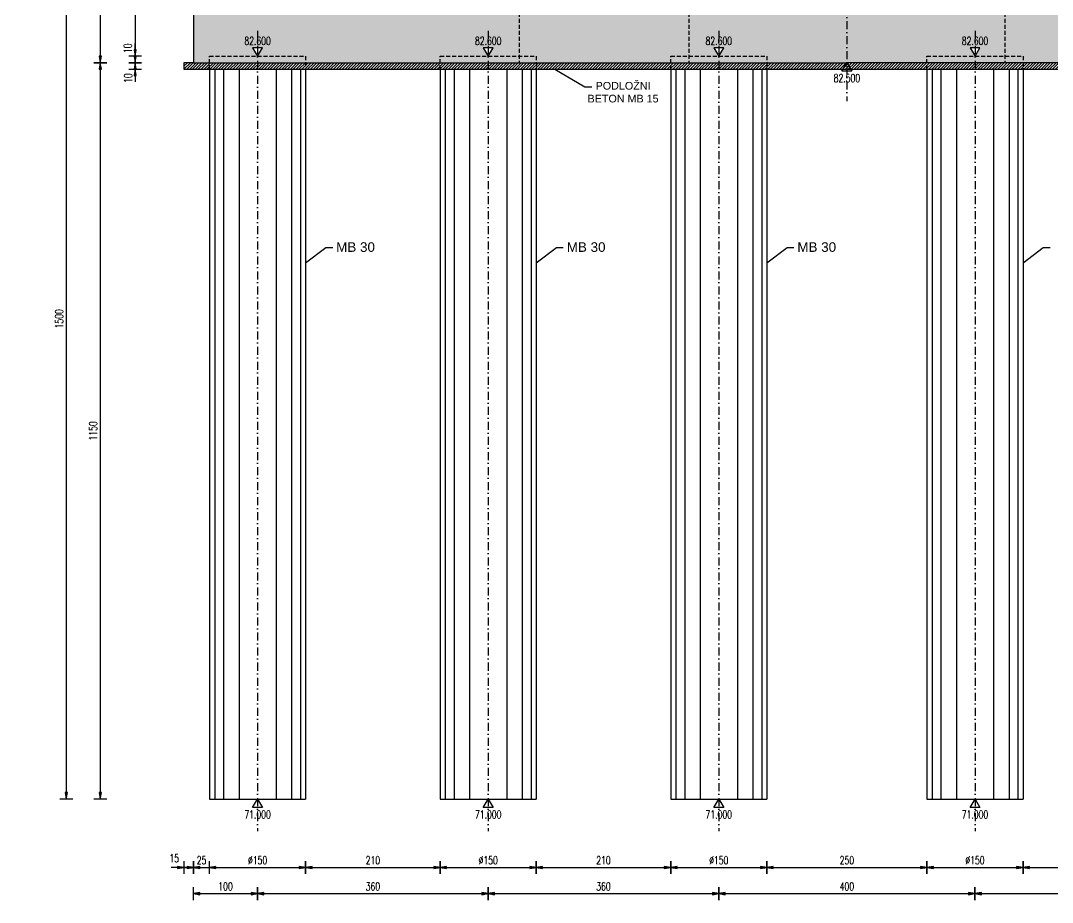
# Model space of a CAD drawing. Extents: x 729 to 13755, y 65128 to 68267.
# Drawn here: x 6134 to 7744, y 66178 to 67555 of the extents above; entities that cross this region are included whole.
import ezdxf
from ezdxf.enums import TextEntityAlignment as Align

# ---------------------------------------------------------------- set-up
doc = ezdxf.new("R2010")
doc.units = 0
doc.header["$LTSCALE"] = 50
doc.header["$PDMODE"] = 34
doc.header["$PDSIZE"] = 5
doc.linetypes.add('CENTER', pattern=[0.47, 0.25, -0.1, 0.02, -0.1])
doc.linetypes.add('HIDDEN2', pattern=[0.1875, 0.125, -0.0625])
doc.layers.get('DEFPOINTS').update_dxf_attribs({"linetype": 'CONTINUOUS'})
for name, color, linetype in [('BETON', 7, 'CONTINUOUS'), ('BETON tan', 40, 'CONTINUOUS'), ('KOTE', 4, 'CONTINUOUS'), ('NEVIDLJIVO', 9, 'HIDDEN2'), ('OSI', 2, 'CENTER'), ('POM', 9, 'CONTINUOUS'), ('TANKO', 8, 'CONTINUOUS'), ('TEKST', 7, 'CONTINUOUS')]:
    doc.layers.add(name, color=color, linetype=linetype)
doc.styles.add('KOTE', font='romans.shx', dxfattribs={"width": 0.7})
doc.styles.add('NASLOV', font='ARIAL.TTF')
doc.dimstyles.new('M50', dxfattribs={"dimscale": 100, "dimtxt": 0.125, "dimasz": 0.1, "dimexe": 0.4, "dimexo": 2, "dimgap": 0.05, "dimtad": 1, "dimdec": 1, "dimrnd": 0.01, "dimdsep": 46, "dimtxsty": 'KOTE', "dimblk1": 'S', "dimblk2": 'S', "dimsah": 1, "dimcen": 0.4, "dimdle": 0.4, "dimse1": 1, "dimse2": 1, "dimclrd": 8, "dimclre": 251, "dimclrt": 4, "dimadec": 0, "dimazin": 0, "dimtfac": 1, "dimtdec": 1, "dimtmove": 2, "dimatfit": 3, "dimldrblk": 'S', "dimfxl": 0, "dimtvp": 1, "dimtolj": 1, "dimtzin": 4, "dimarcsym": 0})

# ---------------------------------------------------------------- blocks, each defined once
blk = doc.blocks.new('S')
at = {"layer": 'KOTE', "color": 9}
blk.add_line((0, 1), (0, -1), dxfattribs=at)
blk.add_lwpolyline([(-1, 0.17), (-1, -0.17), (0, 0)], close=True, dxfattribs=at)
at = {"layer": 'KOTE', "color": 9, "linetype": 'ByBlock'}
blk.add_solid([(-1, 0.17), (-1, -0.17), (0, 0)], dxfattribs=at)
blk = doc.blocks.new('*D1166')
at = {"layer": 'BETON tan', "color": 8, "lineweight": -2}
for p, q in [((9356.7, 67561.2), (9356.7, 67571.2)), ((9356.7, 67551.2), (9356.7, 67525.2)), ((9356.7, 67515.2), (9356.7, 67505.2))]:
    blk.add_line(p, q, dxfattribs=at)
at = {"layer": 'DEFPOINTS', "color": 0}
for p in [(9393.2, 67551.2), (9356.7, 67525.2), (9393.2, 67525.2), (3893.9, 67489.4), (5843.9, 67489.4), (5843.9, 66104.6)]:
    blk.add_point(p, dxfattribs=at)
at = {"layer": 'KOTE', "color": 8, "lineweight": -2}
blk.add_line((3903.9, 66104.6), (5833.9, 66104.6), dxfattribs=at)
at = {"layer": 'BETON tan', "color": 8, "lineweight": -2, "xscale": 10, "yscale": 10, "zscale": 10}
for p, rotation in [((9356.7, 67551.2), 270), ((9356.7, 67525.2), 90)]:
    blk.add_blockref('S', p, dxfattribs=dict(at, rotation=rotation))
at = {"layer": 'KOTE', "color": 8, "lineweight": -2, "xscale": 10, "yscale": 10, "zscale": 10, "rotation": 180}
blk.add_blockref('S', (3893.9, 66104.6), dxfattribs=at)
at = {"layer": 'KOTE', "color": 8, "lineweight": -2, "xscale": 10, "yscale": 10, "zscale": 10}
blk.add_blockref('S', (5843.9, 66104.6), dxfattribs=at)
at = {"layer": 'BETON tan', "color": 4, "insert": (9345.5, 67538.2), "char_height": 12.5, "attachment_point": 5, "rotation": 90, "style": 'KOTE'}
blk.add_mtext('\\A1;26', dxfattribs=at)
at = {"layer": 'KOTE', "color": 4, "insert": (4868.9, 66115.8), "char_height": 12.5, "attachment_point": 5, "style": 'KOTE'}
blk.add_mtext('\\A1;1950', dxfattribs=at)
blk = doc.blocks.new('*D1168')
at = {"layer": 'BETON tan', "color": 8, "lineweight": -2}
for p, q in [((9883.2, 67561.2), (9883.2, 67571.2)), ((9883.2, 67551.2), (9883.2, 67525.2)), ((9883.2, 67515.2), (9883.2, 67505.2))]:
    blk.add_line(p, q, dxfattribs=at)
at = {"layer": 'DEFPOINTS', "color": 0}
for p in [(9883.2, 67551.2), (9883.2, 67525.2), (9883.2, 67525.2), (2460.8, 67128.8, 0), (2460.8, 67096.7), (2465.8, 66986.8, 0)]:
    blk.add_point(p, dxfattribs=at)
at = {"layer": 'KOTE', "color": 8, "lineweight": -2}
for p, q in [((2450.8, 67096.7), (2440.8, 67096.7)), ((2465.8, 67096.7), (2460.8, 67096.7)), ((2475.8, 67096.7), (2485.8, 67096.7))]:
    blk.add_line(p, q, dxfattribs=at)
at = {"layer": 'BETON tan', "color": 8, "lineweight": -2, "xscale": 10, "yscale": 10, "zscale": 10}
for p, rotation in [((9883.2, 67551.2), 270), ((9883.2, 67525.2), 90)]:
    blk.add_blockref('S', p, dxfattribs=dict(at, rotation=rotation))
at = {"layer": 'KOTE', "color": 8, "lineweight": -2, "xscale": 10, "yscale": 10, "zscale": 10}
for p, rotation in [((2460.8, 67096.7), 359.999999999974), ((2465.8, 67096.7), 179.9999999999739)]:
    blk.add_blockref('S', p, dxfattribs=dict(at, rotation=rotation))
at = {"layer": 'BETON tan', "color": 4, "insert": (9872, 67538.2), "char_height": 12.5, "attachment_point": 5, "rotation": 90, "style": 'KOTE'}
blk.add_mtext('\\A1;26', dxfattribs=at)
at = {"layer": 'KOTE', "color": 4, "insert": (2453.3, 67112.9), "char_height": 12.5, "attachment_point": 5, "style": 'KOTE'}
blk.add_mtext('\\A1;5', dxfattribs=at)
blk = doc.blocks.new('*D1169')
at = {"layer": 'BETON tan', "color": 8, "lineweight": -2}
for p, q in [((9473.2, 67561.2), (9473.2, 67571.2)), ((9473.2, 67551.2), (9473.2, 67525.2)), ((9473.2, 67515.2), (9473.2, 67505.2))]:
    blk.add_line(p, q, dxfattribs=at)
at = {"layer": 'DEFPOINTS', "color": 0}
for p in [(9473.2, 67551.2), (9473.2, 67525.2), (9473.2, 67525.2), (2465.8, 66368.8, 0), (2460.8, 66258.9), (2460.8, 66226.8, 0)]:
    blk.add_point(p, dxfattribs=at)
at = {"layer": 'KOTE', "color": 8, "lineweight": -2}
for p, q in [((2450.8, 66258.9), (2440.8, 66258.9)), ((2465.8, 66258.9), (2460.8, 66258.9)), ((2475.8, 66258.9), (2485.8, 66258.9))]:
    blk.add_line(p, q, dxfattribs=at)
at = {"layer": 'BETON tan', "color": 8, "lineweight": -2, "xscale": 10, "yscale": 10, "zscale": 10}
for p, rotation in [((9473.2, 67551.2), 270), ((9473.2, 67525.2), 90)]:
    blk.add_blockref('S', p, dxfattribs=dict(at, rotation=rotation))
at = {"layer": 'KOTE', "color": 8, "lineweight": -2, "xscale": 10, "yscale": 10, "zscale": 10}
blk.add_blockref('S', (2460.8, 66258.9), dxfattribs=at)
at = {"layer": 'KOTE', "color": 8, "lineweight": -2, "xscale": 10, "yscale": 10, "zscale": 10, "rotation": 180}
blk.add_blockref('S', (2465.8, 66258.9), dxfattribs=at)
at = {"layer": 'BETON tan', "color": 4, "insert": (9462, 67538.2), "char_height": 12.5, "attachment_point": 5, "rotation": 90, "style": 'KOTE'}
blk.add_mtext('\\A1;26', dxfattribs=at)
at = {"layer": 'KOTE', "color": 4, "insert": (2453.3, 66270.5), "char_height": 12.5, "attachment_point": 5, "style": 'KOTE'}
blk.add_mtext('\\A1;5', dxfattribs=at)
blk = doc.blocks.new('*D1170')
at = {"layer": 'BETON tan', "color": 8, "lineweight": -2}
for p, q in [((11438.1, 67561.2), (11438.1, 67571.2)), ((11438.1, 67551.2), (11438.1, 67525.2)), ((11438.1, 67515.2), (11438.1, 67505.2))]:
    blk.add_line(p, q, dxfattribs=at)
at = {"layer": 'DEFPOINTS', "color": 0}
for p in [(11438.1, 67551.2), (11438.1, 67525.2), (11438.1, 67525.2), (4328.9, 66289.4, 0), (4343.9, 66289.4, 0), (4343.9, 66272.1)]:
    blk.add_point(p, dxfattribs=at)
at = {"layer": 'TANKO', "color": 8, "lineweight": -2}
for p, q in [((4318.9, 66272.1), (4308.9, 66272.1)), ((4328.9, 66272.1), (4343.9, 66272.1)), ((4353.9, 66272.1), (4363.9, 66272.1))]:
    blk.add_line(p, q, dxfattribs=at)
at = {"layer": 'BETON tan', "color": 8, "lineweight": -2, "xscale": 10, "yscale": 10, "zscale": 10}
for p, rotation in [((11438.1, 67551.2), 270), ((11438.1, 67525.2), 90)]:
    blk.add_blockref('S', p, dxfattribs=dict(at, rotation=rotation))
at = {"layer": 'TANKO', "color": 8, "lineweight": -2, "xscale": 10, "yscale": 10, "zscale": 10}
blk.add_blockref('S', (4328.9, 66272.1), dxfattribs=at)
at = {"layer": 'TANKO', "color": 8, "lineweight": -2, "xscale": 10, "yscale": 10, "zscale": 10, "rotation": 180}
blk.add_blockref('S', (4343.9, 66272.1), dxfattribs=at)
at = {"layer": 'BETON tan', "color": 4, "insert": (11426.8, 67538.2), "char_height": 12.5, "attachment_point": 5, "rotation": 90, "style": 'KOTE'}
blk.add_mtext('\\A1;26', dxfattribs=at)
at = {"layer": 'TANKO', "color": 4, "insert": (4308.7, 66287.2), "char_height": 12.5, "attachment_point": 5, "style": 'KOTE'}
blk.add_mtext('\\A1;15', dxfattribs=at)
blk = doc.blocks.new('*D1213')
at = {"layer": 'DEFPOINTS', "color": 0}
for p in [(6403.5, 67839.4), (6312.5, 67499.4), (6428.5, 67499.4, 0)]:
    blk.add_point(p, dxfattribs=at)
at = {"layer": 'POM', "color": 8, "lineweight": -2}
blk.add_line((6312.5, 67829.4), (6312.5, 67509.4), dxfattribs=at)
at = {"layer": 'POM', "color": 8, "lineweight": -2, "xscale": 10, "yscale": 10, "zscale": 10}
for p, rotation in [((6312.5, 67839.4), 90), ((6312.5, 67499.4), 270)]:
    blk.add_blockref('S', p, dxfattribs=dict(at, rotation=rotation))
at = {"layer": 'POM', "color": 4, "insert": (6301.2, 67669.4), "char_height": 12.5, "attachment_point": 5, "rotation": 90, "style": 'KOTE'}
blk.add_mtext('\\A1;340', dxfattribs=at)
blk = doc.blocks.new('*D1214')
at = {"layer": 'DEFPOINTS', "color": 0}
for p in [(6312.5, 67489.4), (6388.5, 67489.4), (6428.5, 67499.4, 0)]:
    blk.add_point(p, dxfattribs=at)
at = {"layer": 'TANKO', "color": 8, "lineweight": -2}
for p, q in [((6312.5, 67509.4), (6312.5, 67519.4)), ((6312.5, 67499.4), (6312.5, 67489.4)), ((6312.5, 67479.4), (6312.5, 67469.4))]:
    blk.add_line(p, q, dxfattribs=at)
at = {"layer": 'TANKO', "color": 8, "lineweight": -2, "xscale": 10, "yscale": 10, "zscale": 10}
for p, rotation in [((6312.5, 67499.4), 270), ((6312.5, 67489.4), 90)]:
    blk.add_blockref('S', p, dxfattribs=dict(at, rotation=rotation))
at = {"layer": 'TANKO', "color": 4, "insert": (6300.9, 67511.9), "char_height": 12.5, "attachment_point": 5, "rotation": 90, "style": 'KOTE'}
blk.add_mtext('\\A1;10', dxfattribs=at)
blk = doc.blocks.new('*D1215')
at = {"layer": 'DEFPOINTS', "color": 0}
for p in [(6403.5, 67839.4), (6257.9, 67489.4), (6388.5, 67489.4)]:
    blk.add_point(p, dxfattribs=at)
at = {"layer": 'TANKO', "color": 8, "lineweight": -2}
blk.add_line((6257.9, 67829.4), (6257.9, 67499.4), dxfattribs=at)
at = {"layer": 'TANKO', "color": 8, "lineweight": -2, "xscale": 10, "yscale": 10, "zscale": 10}
for p, rotation in [((6257.9, 67839.4), 90), ((6257.9, 67489.4), 270)]:
    blk.add_blockref('S', p, dxfattribs=dict(at, rotation=rotation))
at = {"layer": 'TANKO', "color": 4, "insert": (6246.7, 67664.4), "char_height": 12.5, "attachment_point": 5, "rotation": 90, "style": 'KOTE'}
blk.add_mtext('\\A1;350', dxfattribs=at)
blk = doc.blocks.new('*D1216')
at = {"layer": 'DEFPOINTS', "color": 0}
for p in [(6388.5, 67489.4), (6257.9, 66339.4), (6428.5, 66339.4, 0)]:
    blk.add_point(p, dxfattribs=at)
at = {"layer": 'TANKO', "color": 8, "lineweight": -2}
blk.add_line((6257.9, 67479.4), (6257.9, 66349.4), dxfattribs=at)
at = {"layer": 'TANKO', "color": 8, "lineweight": -2, "xscale": 10, "yscale": 10, "zscale": 10}
for p, rotation in [((6257.9, 67489.4), 90), ((6257.9, 66339.4), 270)]:
    blk.add_blockref('S', p, dxfattribs=dict(at, rotation=rotation))
at = {"layer": 'TANKO', "color": 4, "insert": (6246.7, 66914.4), "char_height": 12.5, "attachment_point": 5, "rotation": 90, "style": 'KOTE'}
blk.add_mtext('\\A1;1150', dxfattribs=at)
blk = doc.blocks.new('*D1217')
at = {"layer": 'DEFPOINTS', "color": 0}
for p in [(6403.5, 67839.4), (6204.9, 66339.4), (6428.5, 66339.4, 0)]:
    blk.add_point(p, dxfattribs=at)
at = {"layer": 'TANKO', "color": 8, "lineweight": -2}
blk.add_line((6204.9, 67829.4), (6204.9, 66349.4), dxfattribs=at)
at = {"layer": 'TANKO', "color": 8, "lineweight": -2, "xscale": 10, "yscale": 10, "zscale": 10}
for p, rotation in [((6204.9, 67839.4), 90), ((6204.9, 66339.4), 270)]:
    blk.add_blockref('S', p, dxfattribs=dict(at, rotation=rotation))
at = {"layer": 'TANKO', "color": 4, "insert": (6193.7, 67089.4), "char_height": 12.5, "attachment_point": 5, "rotation": 90, "style": 'KOTE'}
blk.add_mtext('\\A1;1500', dxfattribs=at)
blk = doc.blocks.new('*D1218')
at = {"layer": 'DEFPOINTS', "color": 0}
for p in [(6388.5, 67489.4), (6312.5, 67479.4), (6388.5, 67479.4)]:
    blk.add_point(p, dxfattribs=at)
at = {"layer": 'TANKO', "color": 8, "lineweight": -2}
for p, q in [((6312.5, 67499.4), (6312.5, 67509.4)), ((6312.5, 67489.4), (6312.5, 67479.4)), ((6312.5, 67469.4), (6312.5, 67459.4))]:
    blk.add_line(p, q, dxfattribs=at)
at = {"layer": 'TANKO', "color": 8, "lineweight": -2, "xscale": 10, "yscale": 10, "zscale": 10}
for p, rotation in [((6312.5, 67489.4), 270), ((6312.5, 67479.4), 90)]:
    blk.add_blockref('S', p, dxfattribs=dict(at, rotation=rotation))
at = {"layer": 'TANKO', "color": 4, "insert": (6301.3, 67465.3), "char_height": 12.5, "attachment_point": 5, "rotation": 90, "style": 'KOTE'}
blk.add_mtext('\\A1;10', dxfattribs=at)
blk = doc.blocks.new('*D1219')
at = {"layer": 'DEFPOINTS', "color": 0}
for p in [(6403.5, 67489.4), (6388.5, 67479.4), (6403.5, 66232.5)]:
    blk.add_point(p, dxfattribs=at)
at = {"layer": 'TANKO', "color": 8, "lineweight": -2}
for p, q in [((6378.5, 66232.5), (6368.5, 66232.5)), ((6388.5, 66232.5), (6403.5, 66232.5)), ((6413.5, 66232.5), (6423.5, 66232.5))]:
    blk.add_line(p, q, dxfattribs=at)
at = {"layer": 'TANKO', "color": 8, "lineweight": -2, "xscale": 10, "yscale": 10, "zscale": 10}
blk.add_blockref('S', (6388.5, 66232.5), dxfattribs=at)
at = {"layer": 'TANKO', "color": 8, "lineweight": -2, "xscale": 10, "yscale": 10, "zscale": 10, "rotation": 180}
blk.add_blockref('S', (6403.5, 66232.5), dxfattribs=at)
at = {"layer": 'TANKO', "color": 4, "insert": (6373.3, 66247), "char_height": 12.5, "attachment_point": 5, "style": 'KOTE'}
blk.add_mtext('\\A1;15', dxfattribs=at)
blk = doc.blocks.new('*D1220')
at = {"layer": 'DEFPOINTS', "color": 0}
for p in [(6403.5, 67489.4), (6428.5, 66339.4, 0), (6428.5, 66232.5)]:
    blk.add_point(p, dxfattribs=at)
at = {"layer": 'TANKO', "color": 8, "lineweight": -2}
for p, q in [((6393.5, 66232.5), (6383.5, 66232.5)), ((6403.5, 66232.5), (6428.5, 66232.5)), ((6438.5, 66232.5), (6448.5, 66232.5))]:
    blk.add_line(p, q, dxfattribs=at)
at = {"layer": 'TANKO', "color": 8, "lineweight": -2, "xscale": 10, "yscale": 10, "zscale": 10}
blk.add_blockref('S', (6403.5, 66232.5), dxfattribs=at)
at = {"layer": 'TANKO', "color": 8, "lineweight": -2, "xscale": 10, "yscale": 10, "zscale": 10, "rotation": 180}
blk.add_blockref('S', (6428.5, 66232.5), dxfattribs=at)
at = {"layer": 'TANKO', "color": 4, "insert": (6416, 66243.8), "char_height": 12.5, "attachment_point": 5, "style": 'KOTE'}
blk.add_mtext('\\A1;25', dxfattribs=at)
blk = doc.blocks.new('*D1221')
at = {"layer": 'DEFPOINTS', "color": 0}
for p in [(6428.5, 66339.4, 0), (6578.5, 66339.4, 0), (6578.5, 66232.5)]:
    blk.add_point(p, dxfattribs=at)
at = {"layer": 'TANKO', "color": 8, "lineweight": -2}
blk.add_line((6438.5, 66232.5), (6568.5, 66232.5), dxfattribs=at)
at = {"layer": 'TANKO', "color": 8, "lineweight": -2, "xscale": 10, "yscale": 10, "zscale": 10, "rotation": 180}
blk.add_blockref('S', (6428.5, 66232.5), dxfattribs=at)
at = {"layer": 'TANKO', "color": 8, "lineweight": -2, "xscale": 10, "yscale": 10, "zscale": 10}
blk.add_blockref('S', (6578.5, 66232.5), dxfattribs=at)
at = {"layer": 'TANKO', "color": 4, "insert": (6503.5, 66243.8), "char_height": 12.5, "attachment_point": 5, "style": 'KOTE'}
blk.add_mtext('\\A1;%%c150', dxfattribs=at)
blk = doc.blocks.new('*D1222')
at = {"layer": 'DEFPOINTS', "color": 0}
for p in [(6578.5, 66339.4, 0), (6788.5, 66339.4, 0), (6788.5, 66232.5)]:
    blk.add_point(p, dxfattribs=at)
at = {"layer": 'TANKO', "color": 8, "lineweight": -2}
blk.add_line((6588.5, 66232.5), (6778.5, 66232.5), dxfattribs=at)
at = {"layer": 'TANKO', "color": 8, "lineweight": -2, "xscale": 10, "yscale": 10, "zscale": 10, "rotation": 180}
blk.add_blockref('S', (6578.5, 66232.5), dxfattribs=at)
at = {"layer": 'TANKO', "color": 8, "lineweight": -2, "xscale": 10, "yscale": 10, "zscale": 10}
blk.add_blockref('S', (6788.5, 66232.5), dxfattribs=at)
at = {"layer": 'TANKO', "color": 4, "insert": (6683.5, 66243.8), "char_height": 12.5, "attachment_point": 5, "style": 'KOTE'}
blk.add_mtext('\\A1;210', dxfattribs=at)
blk = doc.blocks.new('*D1223')
at = {"layer": 'DEFPOINTS', "color": 0}
for p in [(6788.5, 66339.4, 0), (6938.5, 66339.4, 0), (6938.5, 66232.5)]:
    blk.add_point(p, dxfattribs=at)
at = {"layer": 'TANKO', "color": 8, "lineweight": -2}
blk.add_line((6798.5, 66232.5), (6928.5, 66232.5), dxfattribs=at)
at = {"layer": 'TANKO', "color": 8, "lineweight": -2, "xscale": 10, "yscale": 10, "zscale": 10, "rotation": 180}
blk.add_blockref('S', (6788.5, 66232.5), dxfattribs=at)
at = {"layer": 'TANKO', "color": 8, "lineweight": -2, "xscale": 10, "yscale": 10, "zscale": 10}
blk.add_blockref('S', (6938.5, 66232.5), dxfattribs=at)
at = {"layer": 'TANKO', "color": 4, "insert": (6863.5, 66243.8), "char_height": 12.5, "attachment_point": 5, "style": 'KOTE'}
blk.add_mtext('\\A1;{\\fRomanS|b0|i0|c238|p2;%%c150}', dxfattribs=at)
blk = doc.blocks.new('*D1224')
at = {"layer": 'DEFPOINTS', "color": 0}
for p in [(6938.5, 66339.4, 0), (7148.5, 66339.4, 0), (7148.5, 66232.5)]:
    blk.add_point(p, dxfattribs=at)
at = {"layer": 'TANKO', "color": 8, "lineweight": -2}
blk.add_line((6948.5, 66232.5), (7138.5, 66232.5), dxfattribs=at)
at = {"layer": 'TANKO', "color": 8, "lineweight": -2, "xscale": 10, "yscale": 10, "zscale": 10, "rotation": 180}
blk.add_blockref('S', (6938.5, 66232.5), dxfattribs=at)
at = {"layer": 'TANKO', "color": 8, "lineweight": -2, "xscale": 10, "yscale": 10, "zscale": 10}
blk.add_blockref('S', (7148.5, 66232.5), dxfattribs=at)
at = {"layer": 'TANKO', "color": 4, "insert": (7043.5, 66243.8), "char_height": 12.5, "attachment_point": 5, "style": 'KOTE'}
blk.add_mtext('\\A1;210', dxfattribs=at)
blk = doc.blocks.new('*D1225')
at = {"layer": 'DEFPOINTS', "color": 0}
for p in [(7148.5, 66339.4, 0), (7298.5, 66339.4, 0), (7298.5, 66232.5)]:
    blk.add_point(p, dxfattribs=at)
at = {"layer": 'TANKO', "color": 8, "lineweight": -2}
blk.add_line((7158.5, 66232.5), (7288.5, 66232.5), dxfattribs=at)
at = {"layer": 'TANKO', "color": 8, "lineweight": -2, "xscale": 10, "yscale": 10, "zscale": 10, "rotation": 180}
blk.add_blockref('S', (7148.5, 66232.5), dxfattribs=at)
at = {"layer": 'TANKO', "color": 8, "lineweight": -2, "xscale": 10, "yscale": 10, "zscale": 10}
blk.add_blockref('S', (7298.5, 66232.5), dxfattribs=at)
at = {"layer": 'TANKO', "color": 4, "insert": (7223.5, 66243.8), "char_height": 12.5, "attachment_point": 5, "style": 'KOTE'}
blk.add_mtext('\\A1;%%c150', dxfattribs=at)
blk = doc.blocks.new('*D1226')
at = {"layer": 'DEFPOINTS', "color": 0}
for p in [(7298.5, 66339.4, 0), (7548.5, 66339.4, 0), (7548.5, 66232.5)]:
    blk.add_point(p, dxfattribs=at)
at = {"layer": 'TANKO', "color": 8, "lineweight": -2}
blk.add_line((7308.5, 66232.5), (7538.5, 66232.5), dxfattribs=at)
at = {"layer": 'TANKO', "color": 8, "lineweight": -2, "xscale": 10, "yscale": 10, "zscale": 10, "rotation": 180}
blk.add_blockref('S', (7298.5, 66232.5), dxfattribs=at)
at = {"layer": 'TANKO', "color": 8, "lineweight": -2, "xscale": 10, "yscale": 10, "zscale": 10}
blk.add_blockref('S', (7548.5, 66232.5), dxfattribs=at)
at = {"layer": 'TANKO', "color": 4, "insert": (7423.5, 66243.8), "char_height": 12.5, "attachment_point": 5, "style": 'KOTE'}
blk.add_mtext('\\A1;250', dxfattribs=at)
blk = doc.blocks.new('*D1227')
at = {"layer": 'DEFPOINTS', "color": 0}
for p in [(7548.5, 66339.4, 0), (7698.5, 66339.4, 0), (7698.5, 66232.5)]:
    blk.add_point(p, dxfattribs=at)
at = {"layer": 'TANKO', "color": 8, "lineweight": -2}
blk.add_line((7558.5, 66232.5), (7688.5, 66232.5), dxfattribs=at)
at = {"layer": 'TANKO', "color": 8, "lineweight": -2, "xscale": 10, "yscale": 10, "zscale": 10, "rotation": 180}
blk.add_blockref('S', (7548.5, 66232.5), dxfattribs=at)
at = {"layer": 'TANKO', "color": 8, "lineweight": -2, "xscale": 10, "yscale": 10, "zscale": 10}
blk.add_blockref('S', (7698.5, 66232.5), dxfattribs=at)
at = {"layer": 'TANKO', "color": 4, "insert": (7623.5, 66243.8), "char_height": 12.5, "attachment_point": 5, "style": 'KOTE'}
blk.add_mtext('\\A1;%%c150', dxfattribs=at)
blk = doc.blocks.new('*D1228')
at = {"layer": 'DEFPOINTS', "color": 0}
for p in [(7698.5, 66339.4, 0), (7908.5, 66339.4, 0), (7908.5, 66232.5)]:
    blk.add_point(p, dxfattribs=at)
at = {"layer": 'TANKO', "color": 8, "lineweight": -2}
blk.add_line((7708.5, 66232.5), (7898.5, 66232.5), dxfattribs=at)
at = {"layer": 'TANKO', "color": 8, "lineweight": -2, "xscale": 10, "yscale": 10, "zscale": 10, "rotation": 180}
blk.add_blockref('S', (7698.5, 66232.5), dxfattribs=at)
at = {"layer": 'TANKO', "color": 8, "lineweight": -2, "xscale": 10, "yscale": 10, "zscale": 10}
blk.add_blockref('S', (7908.5, 66232.5), dxfattribs=at)
at = {"layer": 'TANKO', "color": 4, "insert": (7803.5, 66243.8), "char_height": 12.5, "attachment_point": 5, "style": 'KOTE'}
blk.add_mtext('\\A1;210', dxfattribs=at)
blk = doc.blocks.new('*D1234')
at = {"layer": 'DEFPOINTS', "color": 0}
for p in [(6403.5, 67489.4), (6503.5, 66289.4, 0), (6503.5, 66191.7)]:
    blk.add_point(p, dxfattribs=at)
at = {"layer": 'TANKO', "color": 8, "lineweight": -2}
blk.add_line((6413.5, 66191.7), (6493.5, 66191.7), dxfattribs=at)
at = {"layer": 'TANKO', "color": 8, "lineweight": -2, "xscale": 10, "yscale": 10, "zscale": 10, "rotation": 180}
blk.add_blockref('S', (6403.5, 66191.7), dxfattribs=at)
at = {"layer": 'TANKO', "color": 8, "lineweight": -2, "xscale": 10, "yscale": 10, "zscale": 10}
blk.add_blockref('S', (6503.5, 66191.7), dxfattribs=at)
at = {"layer": 'TANKO', "color": 4, "insert": (6453.5, 66202.9), "char_height": 12.5, "attachment_point": 5, "style": 'KOTE'}
blk.add_mtext('\\A1;100', dxfattribs=at)
blk = doc.blocks.new('*D1235')
at = {"layer": 'DEFPOINTS', "color": 0}
for p in [(6503.5, 66289.4, 0), (6863.5, 66289.4, 0), (6863.5, 66191.7)]:
    blk.add_point(p, dxfattribs=at)
at = {"layer": 'TANKO', "color": 8, "lineweight": -2}
blk.add_line((6513.5, 66191.7), (6853.5, 66191.7), dxfattribs=at)
at = {"layer": 'TANKO', "color": 8, "lineweight": -2, "xscale": 10, "yscale": 10, "zscale": 10, "rotation": 180}
blk.add_blockref('S', (6503.5, 66191.7), dxfattribs=at)
at = {"layer": 'TANKO', "color": 8, "lineweight": -2, "xscale": 10, "yscale": 10, "zscale": 10}
blk.add_blockref('S', (6863.5, 66191.7), dxfattribs=at)
at = {"layer": 'TANKO', "color": 4, "insert": (6683.5, 66202.9), "char_height": 12.5, "attachment_point": 5, "style": 'KOTE'}
blk.add_mtext('\\A1;360', dxfattribs=at)
blk = doc.blocks.new('*D1236')
at = {"layer": 'DEFPOINTS', "color": 0}
for p in [(6863.5, 66289.4, 0), (7223.5, 66289.4, 0), (7223.5, 66191.7)]:
    blk.add_point(p, dxfattribs=at)
at = {"layer": 'TANKO', "color": 8, "lineweight": -2}
blk.add_line((6873.5, 66191.7), (7213.5, 66191.7), dxfattribs=at)
at = {"layer": 'TANKO', "color": 8, "lineweight": -2, "xscale": 10, "yscale": 10, "zscale": 10, "rotation": 180}
blk.add_blockref('S', (6863.5, 66191.7), dxfattribs=at)
at = {"layer": 'TANKO', "color": 8, "lineweight": -2, "xscale": 10, "yscale": 10, "zscale": 10}
blk.add_blockref('S', (7223.5, 66191.7), dxfattribs=at)
at = {"layer": 'TANKO', "color": 4, "insert": (7043.5, 66202.9), "char_height": 12.5, "attachment_point": 5, "style": 'KOTE'}
blk.add_mtext('\\A1;360', dxfattribs=at)
blk = doc.blocks.new('*D1237')
at = {"layer": 'DEFPOINTS', "color": 0}
for p in [(7223.5, 66289.4, 0), (7623.5, 66289.4, 0), (7623.5, 66191.7)]:
    blk.add_point(p, dxfattribs=at)
at = {"layer": 'TANKO', "color": 8, "lineweight": -2}
blk.add_line((7233.5, 66191.7), (7613.5, 66191.7), dxfattribs=at)
at = {"layer": 'TANKO', "color": 8, "lineweight": -2, "xscale": 10, "yscale": 10, "zscale": 10, "rotation": 180}
blk.add_blockref('S', (7223.5, 66191.7), dxfattribs=at)
at = {"layer": 'TANKO', "color": 8, "lineweight": -2, "xscale": 10, "yscale": 10, "zscale": 10}
blk.add_blockref('S', (7623.5, 66191.7), dxfattribs=at)
at = {"layer": 'TANKO', "color": 4, "insert": (7423.5, 66202.9), "char_height": 12.5, "attachment_point": 5, "style": 'KOTE'}
blk.add_mtext('\\A1;400', dxfattribs=at)
blk = doc.blocks.new('*D1238')
at = {"layer": 'DEFPOINTS', "color": 0}
for p in [(7623.5, 66289.4, 0), (7983.5, 66289.4, 0), (7983.5, 66191.7)]:
    blk.add_point(p, dxfattribs=at)
at = {"layer": 'TANKO', "color": 8, "lineweight": -2}
blk.add_line((7633.5, 66191.7), (7973.5, 66191.7), dxfattribs=at)
at = {"layer": 'TANKO', "color": 8, "lineweight": -2, "xscale": 10, "yscale": 10, "zscale": 10, "rotation": 180}
blk.add_blockref('S', (7623.5, 66191.7), dxfattribs=at)
at = {"layer": 'TANKO', "color": 8, "lineweight": -2, "xscale": 10, "yscale": 10, "zscale": 10}
blk.add_blockref('S', (7983.5, 66191.7), dxfattribs=at)
at = {"layer": 'TANKO', "color": 4, "insert": (7803.5, 66202.9), "char_height": 12.5, "attachment_point": 5, "style": 'KOTE'}
blk.add_mtext('\\A1;360', dxfattribs=at)
blk = doc.blocks.new('*D1241')
at = {"layer": 'DEFPOINTS', "color": 0}
for p in [(6403.5, 67489.4), (8443.5, 67489.4), (8443.5, 66104.6)]:
    blk.add_point(p, dxfattribs=at)
at = {"layer": 'TANKO', "color": 8, "lineweight": -2}
blk.add_line((6413.5, 66104.6), (8433.5, 66104.6), dxfattribs=at)
at = {"layer": 'TANKO', "color": 8, "lineweight": -2, "xscale": 10, "yscale": 10, "zscale": 10, "rotation": 180}
blk.add_blockref('S', (6403.5, 66104.6), dxfattribs=at)
at = {"layer": 'TANKO', "color": 8, "lineweight": -2, "xscale": 10, "yscale": 10, "zscale": 10}
blk.add_blockref('S', (8443.5, 66104.6), dxfattribs=at)
at = {"layer": 'TANKO', "color": 4, "insert": (7423.5, 66115.8), "char_height": 12.5, "attachment_point": 5, "style": 'KOTE'}
blk.add_mtext('\\A1;2040', dxfattribs=at)
blk = doc.blocks.new('*D1242')
at = {"layer": 'DEFPOINTS', "color": 0}
for p in [(6403.5, 67489.4), (7423.5, 67429.4), (7423.5, 66148.1)]:
    blk.add_point(p, dxfattribs=at)
at = {"layer": 'TANKO', "color": 8, "lineweight": -2}
blk.add_line((6413.5, 66148.1), (7413.5, 66148.1), dxfattribs=at)
at = {"layer": 'TANKO', "color": 8, "lineweight": -2, "xscale": 10, "yscale": 10, "zscale": 10, "rotation": 180}
blk.add_blockref('S', (6403.5, 66148.1), dxfattribs=at)
at = {"layer": 'TANKO', "color": 8, "lineweight": -2, "xscale": 10, "yscale": 10, "zscale": 10}
blk.add_blockref('S', (7423.5, 66148.1), dxfattribs=at)
at = {"layer": 'TANKO', "color": 4, "insert": (6913.5, 66159.4), "char_height": 12.5, "attachment_point": 5, "style": 'KOTE'}
blk.add_mtext('\\A1;1020', dxfattribs=at)
blk = doc.blocks.new('*D1243')
at = {"layer": 'DEFPOINTS', "color": 0}
for p in [(8443.5, 67489.4), (7423.5, 67429.4), (8443.5, 66148.1)]:
    blk.add_point(p, dxfattribs=at)
at = {"layer": 'TANKO', "color": 8, "lineweight": -2}
blk.add_line((7433.5, 66148.1), (8433.5, 66148.1), dxfattribs=at)
at = {"layer": 'TANKO', "color": 8, "lineweight": -2, "xscale": 10, "yscale": 10, "zscale": 10, "rotation": 180}
blk.add_blockref('S', (7423.5, 66148.1), dxfattribs=at)
at = {"layer": 'TANKO', "color": 8, "lineweight": -2, "xscale": 10, "yscale": 10, "zscale": 10}
blk.add_blockref('S', (8443.5, 66148.1), dxfattribs=at)
at = {"layer": 'TANKO', "color": 4, "insert": (7933.5, 66159.4), "char_height": 12.5, "attachment_point": 5, "style": 'KOTE'}
blk.add_mtext('\\A1;1020', dxfattribs=at)
blk = doc.blocks.new('dKOT')
at = {"layer": 'TANKO'}
blk.add_lwpolyline([(0, 0), (0.155, -0.268), (-0.155, -0.268)], close=True, dxfattribs=at)
at = {"layer": 'KOTE', "style": 'KOTE', "width": 0.7}
blk.add_attdef('KOTA', text='', height=0.25, dxfattribs=at).set_placement((0, -0.482), align=Align.MIDDLE)
blk = doc.blocks.new('GKOT')
at = {"layer": 'TANKO'}
blk.add_lwpolyline([(0, 0), (0.155, 0.268), (-0.155, 0.268)], close=True, dxfattribs=at)
at = {"layer": 'KOTE', "style": 'KOTE', "width": 0.7}
blk.add_attdef('KOTA', text='', height=0.25, dxfattribs=at).set_placement((0, 0.482), align=Align.MIDDLE)

msp = doc.modelspace()

# ---------------------------------------------------------------- hatches: boundary and pattern name
at = {"layer": 'BETON tan'}
h = msp.add_hatch(dxfattribs=at)
h.set_pattern_fill('DOTS', color=256, scale=2, style=0)
h.paths.add_polyline_path([(6403.53, 67839.42), (6658.95, 67839.42), (6658.95, 67489.42), (6403.53, 67489.42)])
edge = h.paths.add_edge_path(flags=16)
edge.add_line((6503.53, 67499.42), (6511.26, 67512.81))
edge.add_line((6511.26, 67512.81), (6495.79, 67512.81))
h.paths.add_polyline_path([(6478.74, 67514.14), (6528.32, 67514.14), (6528.32, 67532.89), (6478.74, 67532.89)], flags=24)
h = msp.add_hatch(dxfattribs=at)
h.set_pattern_fill('DOTS', color=256, scale=2, style=0)
edge = h.paths.add_edge_path(flags=16)
edge.add_line((6863.53, 67499.42), (6871.26, 67512.81))
edge.add_line((6871.26, 67512.81), (6855.79, 67512.81))
h.paths.add_polyline_path([(6838.74, 67514.14), (6888.32, 67514.14), (6888.32, 67532.89), (6838.74, 67532.89)], flags=24)
h.paths.add_polyline_path([(6658.95, 67839.42), (6937.34, 67839.42), (6937.34, 67489.42), (6658.95, 67489.42)])
h = msp.add_hatch(dxfattribs=at)
h.set_pattern_fill('DOTS', color=256, scale=2, style=0)
h.paths.add_polyline_path([(6937.34, 67839.42), (7176.83, 67839.42), (7176.83, 67489.42), (6937.34, 67489.42)])
h = msp.add_hatch(dxfattribs=at)
h.set_pattern_fill('DOTS', color=256, scale=2, style=0)
h.paths.add_polyline_path([(7176.83, 67839.42), (7494.11, 67839.42), (7494.11, 67489.42), (7176.83, 67489.42)])
edge = h.paths.add_edge_path(flags=16)
edge.add_line((7223.53, 67499.42), (7231.26, 67512.81))
edge.add_line((7231.26, 67512.81), (7215.79, 67512.81))
h.paths.add_polyline_path([(7198.74, 67514.14), (7248.32, 67514.14), (7248.32, 67532.89), (7198.74, 67532.89)], flags=24)
h.paths.add_polyline_path([(7337.78, 67720.2), (7496.99, 67720.2), (7496.99, 67659.32), (7337.78, 67659.32)], flags=9)
h = msp.add_hatch(dxfattribs=at)
h.set_pattern_fill('DOTS', color=256, scale=2, style=0)
h.paths.add_polyline_path([(7494.11, 67839.42), (7768.01, 67839.42), (7768.01, 67489.42), (7494.11, 67489.42)])
edge = h.paths.add_edge_path(flags=16)
edge.add_line((7623.53, 67499.42), (7631.26, 67512.81))
edge.add_line((7631.26, 67512.81), (7615.79, 67512.81))
h.paths.add_polyline_path([(7598.74, 67514.14), (7648.32, 67514.14), (7648.32, 67532.89), (7598.74, 67532.89)], flags=24)
at = {"layer": 'TANKO'}
h = msp.add_hatch(dxfattribs=at)
h.set_pattern_fill('ANSI31', color=256, style=0)
h.set_pattern_definition([(45, (0, 7.1896), (-2.24506403, 2.24506403), [])])
h.paths.add_polyline_path([(6403.53, 67489.42), (6388.53, 67489.42), (6388.53, 67479.42), (8458.53, 67479.42), (8458.53, 67489.42), (8443.53, 67489.42), (7423.53, 67489.42)])

# ---------------------------------------------------------------- linework, layer by layer
at = {"layer": 'BETON'}
for p, q in [((6403.53, 67839.42), (6403.53, 67489.42)), ((6403.53, 67489.42), (7423.53, 67489.42)), ((8443.53, 67489.42), (7423.53, 67489.42)), ((6428.53, 67479.42, 0), (6428.53, 66339.42, 0)), ((6578.53, 67479.42, 0), (6578.53, 66339.42, 0)), ((6788.53, 67479.42, 0), (6788.53, 66339.42, 0)), ((6938.53, 67479.42, 0), (6938.53, 66339.42, 0)), ((7148.53, 67479.42, 0), (7148.53, 66339.42, 0)), ((7298.53, 67479.42, 0), (7298.53, 66339.42, 0)), ((7548.53, 67479.42, 0), (7548.53, 66339.42, 0)), ((7698.53, 67479.42, 0), (7698.53, 66339.42, 0)), ((6428.53, 66339.42, 0), (6578.53, 66339.42, 0)), ((6788.53, 66339.42, 0), (6938.53, 66339.42, 0)), ((7148.53, 66339.42, 0), (7298.53, 66339.42, 0)), ((7548.53, 66339.42, 0), (7698.53, 66339.42, 0))]:
    msp.add_line(p, q, dxfattribs=at)
at = {"layer": 'NEVIDLJIVO'}
for p, q in [((6911.93, 67839.42), (6911.93, 67489.42)), ((7176.83, 67839.42), (7176.83, 67489.42)), ((7670.23, 67839.42), (7670.23, 67489.42)), ((6428.53, 67479.42, 0), (6428.53, 67499.42, 0)), ((6428.53, 67499.42, 0), (6578.53, 67499.42, 0)), ((6578.53, 67499.42, 0), (6578.53, 67479.42, 0)), ((6788.53, 67479.42, 0), (6788.53, 67499.42, 0)), ((6788.53, 67499.42, 0), (6938.53, 67499.42, 0)), ((6938.53, 67499.42, 0), (6938.53, 67479.42, 0)), ((7148.53, 67479.42, 0), (7148.53, 67499.42, 0)), ((7148.53, 67499.42, 0), (7298.53, 67499.42, 0)), ((7298.53, 67499.42, 0), (7298.53, 67479.42, 0)), ((7548.53, 67479.42, 0), (7548.53, 67499.42, 0)), ((7548.53, 67499.42, 0), (7698.53, 67499.42, 0)), ((7698.53, 67499.42, 0), (7698.53, 67479.42, 0))]:
    msp.add_line(p, q, dxfattribs=at)
at = {"layer": 'OSI'}
for p, q in [((7423.53, 68118.26), (7423.53, 67429.42)), ((6503.53, 67539.42, 0), (6503.53, 66289.42, 0)), ((6863.53, 67539.42, 0), (6863.53, 66289.42, 0)), ((7223.53, 67539.42, 0), (7223.53, 66289.42, 0)), ((7623.53, 67539.42, 0), (7623.53, 66289.42, 0))]:
    msp.add_line(p, q, dxfattribs=at)
at = {"layer": 'POM'}
for p, q in [((6436.58, 67479.42, 0), (6436.58, 66339.42, 0)), ((6450.4, 67479.42, 0), (6450.4, 66339.42, 0)), ((6474.57, 67479.42, 0), (6474.57, 66339.42, 0)), ((6532.49, 67479.42, 0), (6532.49, 66339.42, 0)), ((6556.66, 67479.42, 0), (6556.66, 66339.42, 0)), ((6570.47, 67479.42, 0), (6570.47, 66339.42, 0)), ((6796.58, 67479.42, 0), (6796.58, 66339.42, 0)), ((6810.4, 67479.42, 0), (6810.4, 66339.42, 0)), ((6834.57, 67479.42, 0), (6834.57, 66339.42, 0)), ((6892.49, 67479.42, 0), (6892.49, 66339.42, 0)), ((6916.66, 67479.42, 0), (6916.66, 66339.42, 0)), ((6930.47, 67479.42, 0), (6930.47, 66339.42, 0)), ((6967.68, 67479.42), (7014.65, 67451.78)), ((7156.58, 67479.42, 0), (7156.58, 66339.42, 0)), ((7170.4, 67479.42, 0), (7170.4, 66339.42, 0)), ((7194.57, 67479.42, 0), (7194.57, 66339.42, 0)), ((7252.49, 67479.42, 0), (7252.49, 66339.42, 0)), ((7276.66, 67479.42, 0), (7276.66, 66339.42, 0)), ((7290.47, 67479.42, 0), (7290.47, 66339.42, 0)), ((7556.58, 67479.42, 0), (7556.58, 66339.42, 0)), ((7570.4, 67479.42, 0), (7570.4, 66339.42, 0)), ((7594.57, 67479.42, 0), (7594.57, 66339.42, 0)), ((7652.49, 67479.42, 0), (7652.49, 66339.42, 0)), ((7676.66, 67479.42, 0), (7676.66, 66339.42, 0)), ((7690.47, 67479.42, 0), (7690.47, 66339.42, 0)), ((7014.65, 67451.78), (7025.25, 67451.78)), ((6578.53, 67176.63, 0), (6610.12, 67201.05, 0)), ((6610.12, 67201.05, 0), (6620.73, 67201.05, 0)), ((6938.53, 67176.63, 0), (6970.12, 67201.05, 0)), ((6970.12, 67201.05, 0), (6980.73, 67201.05, 0)), ((7298.53, 67176.63, 0), (7330.12, 67201.05, 0)), ((7330.12, 67201.05, 0), (7340.73, 67201.05, 0)), ((7698.53, 67176.63, 0), (7730.12, 67201.05, 0)), ((7730.12, 67201.05, 0), (7740.73, 67201.05, 0))]:
    msp.add_line(p, q, dxfattribs=at)
at = {"layer": 'TANKO'}
for p, q in [((6403.53, 67489.42), (6388.53, 67489.42)), ((6388.53, 67489.42), (6388.53, 67479.42)), ((6388.53, 67479.42), (8458.53, 67479.42))]:
    msp.add_line(p, q, dxfattribs=at)

# ---------------------------------------------------------------- block references
at = {"layer": 'BETON tan', "xscale": 50, "yscale": 50, "zscale": 50}
for name, p, values in [('GKOT', (6503.53, 67499.42, 0), {'KOTA': '82.600'}), ('GKOT', (6863.53, 67499.42, 0), {'KOTA': '82.600'}), ('GKOT', (7223.53, 67499.42, 0), {'KOTA': '82.600'}), ('GKOT', (7623.53, 67499.42, 0), {'KOTA': '82.600'}), ('dKOT', (7423.53, 67489.42), {'KOTA': '82.500'}), ('dKOT', (6503.53, 66339.42, 0), {'KOTA': '71.000'}), ('dKOT', (6863.53, 66339.42, 0), {'KOTA': '71.000'}), ('dKOT', (7223.53, 66339.42, 0), {'KOTA': '71.000'}), ('dKOT', (7623.53, 66339.42, 0), {'KOTA': '71.000'})]:
    msp.add_blockref(name, p, dxfattribs=at).add_auto_attribs(values)

# ---------------------------------------------------------------- texts
at = {"layer": 'TEKST', "attachment_point": 5, "style": 'NASLOV'}
for s, insert, char_height in [('{\\fArial|b0|i0|c238|p34;PODLOŽNI \\PBETON MB 15}', (7074.12, 67443.27), 12), ('{\\fArial|b0|i0|c238|p34;MB 30}', (6656.44, 67201.38, 0), 15), ('{\\fArial|b0|i0|c238|p34;MB 30}', (7016.44, 67201.38, 0), 15), ('{\\fArial|b0|i0|c238|p34;MB 30}', (7376.44, 67201.38, 0), 15)]:
    msp.add_mtext(s, dxfattribs=dict(at, insert=insert, char_height=char_height))

# ---------------------------------------------------------------- dimensions: what is measured, and where the dimension line sits
at = {"layer": 'BETON tan'}
for base, p1, p2, picture, middle in [((9883.25, 67525.16), (9883.25, 67551.16), (9883.25, 67525.16), '*D1168', (9872, 67538.16)), ((9473.25, 67525.16), (9473.25, 67551.16), (9473.25, 67525.16), '*D1169', (9462, 67538.16)), ((11438.09, 67525.16), (11438.09, 67551.16), (11438.09, 67525.16), '*D1170', (11426.84, 67538.16))]:
    dim = msp.add_linear_dim(base=base, p1=p1, p2=p2, angle=90, dimstyle='M50', dxfattribs=at)
    dim.commit()
    dim.dimension.update_dxf_attribs({"geometry": picture, "text_midpoint": middle})
at = {"layer": 'KOTE'}
for base, p1, p2, picture, middle in [((2460.84, 67096.71), (2465.84, 66986.85, 0), (2460.84, 67128.77, 0), '*D1168', (2453.34, 67112.86)), ((2460.84, 66258.91), (2465.84, 66368.77, 0), (2460.84, 66226.85, 0), '*D1169', (2453.34, 66270.48))]:
    dim = msp.add_linear_dim(base=base, p1=p1, p2=p2, angle=180, dimstyle='M50', dxfattribs=at)
    dim.commit()
    dim.dimension.update_dxf_attribs({"geometry": picture, "text_midpoint": middle, "dimtype": 160})
dim = msp.add_linear_dim(base=(5843.85, 66104.56), p1=(3893.85, 67489.42), p2=(5843.85, 67489.42), dimstyle='M50', dxfattribs=at)
dim.commit()
dim.dimension.update_dxf_attribs({"geometry": '*D1166', "text_midpoint": (4868.85, 66115.81)})
at = {"layer": 'POM'}
dim = msp.add_linear_dim(base=(6312.48, 67499.42), p1=(6403.53, 67839.42), p2=(6428.53, 67499.42, 0), angle=90, dimstyle='M50', dxfattribs=at)
dim.commit()
dim.dimension.update_dxf_attribs({"geometry": '*D1213', "text_midpoint": (6301.23, 67669.42)})
at = {"layer": 'TANKO'}
for base, p1, p2, picture, middle in [((6204.92, 66339.42), (6403.53, 67839.42), (6428.53, 66339.42, 0), '*D1217', (6193.67, 67089.42)), ((6257.91, 67489.42), (6403.53, 67839.42), (6388.53, 67489.42), '*D1215', (6246.66, 67664.42)), ((6257.91, 66339.42), (6388.53, 67489.42), (6428.53, 66339.42, 0), '*D1216', (6246.66, 66914.42))]:
    dim = msp.add_linear_dim(base=base, p1=p1, p2=p2, angle=90, dimstyle='M50', dxfattribs=at)
    dim.commit()
    dim.dimension.update_dxf_attribs({"geometry": picture, "text_midpoint": middle})
for base, p1, p2, picture, middle in [((4343.85, 66272.14), (4328.85, 66289.42, 0), (4343.85, 66289.42, 0), '*D1170', (4308.68, 66287.25)), ((6403.53, 66232.53), (6388.53, 67479.42), (6403.53, 67489.42), '*D1219', (6373.3, 66247))]:
    dim = msp.add_linear_dim(base=base, p1=p1, p2=p2, dimstyle='M50', dxfattribs=at)
    dim.commit()
    dim.dimension.update_dxf_attribs({"geometry": picture, "text_midpoint": middle, "dimtype": 160})
for base, p1, p2, picture, middle in [((6312.48, 67489.42), (6428.53, 67499.42, 0), (6388.53, 67489.42), '*D1214', (6300.92, 67511.87)), ((6312.48, 67479.42), (6388.53, 67489.42), (6388.53, 67479.42), '*D1218', (6301.25, 67465.35))]:
    dim = msp.add_linear_dim(base=base, p1=p1, p2=p2, angle=90, dimstyle='M50', dxfattribs=at)
    dim.commit()
    dim.dimension.update_dxf_attribs({"geometry": picture, "text_midpoint": middle, "dimtype": 160})
for base, p1, p2, picture, middle in [((6428.53, 66232.53), (6403.53, 67489.42), (6428.53, 66339.42, 0), '*D1220', (6416.03, 66243.78)), ((6503.53, 66191.66), (6403.53, 67489.42), (6503.53, 66289.42, 0), '*D1234', (6453.53, 66202.91)), ((8443.53, 66104.56), (6403.53, 67489.42), (8443.53, 67489.42), '*D1241', (7423.53, 66115.81)), ((7423.53, 66148.13), (6403.53, 67489.42), (7423.53, 67429.42), '*D1242', (6913.53, 66159.38)), ((8443.53, 66148.13), (7423.53, 67429.42), (8443.53, 67489.42), '*D1243', (7933.53, 66159.38)), ((6788.53, 66232.53), (6578.53, 66339.42, 0), (6788.53, 66339.42, 0), '*D1222', (6683.53, 66243.78)), ((7148.53, 66232.53), (6938.53, 66339.42, 0), (7148.53, 66339.42, 0), '*D1224', (7043.53, 66243.78)), ((7548.53, 66232.53), (7298.53, 66339.42, 0), (7548.53, 66339.42, 0), '*D1226', (7423.53, 66243.78)), ((7908.53, 66232.53), (7698.53, 66339.42, 0), (7908.53, 66339.42, 0), '*D1228', (7803.53, 66243.78)), ((6863.53, 66191.66), (6503.53, 66289.42, 0), (6863.53, 66289.42, 0), '*D1235', (6683.53, 66202.91)), ((7223.53, 66191.66), (6863.53, 66289.42, 0), (7223.53, 66289.42, 0), '*D1236', (7043.53, 66202.91)), ((7623.53, 66191.66), (7223.53, 66289.42, 0), (7623.53, 66289.42, 0), '*D1237', (7423.53, 66202.91)), ((7983.53, 66191.66), (7623.53, 66289.42, 0), (7983.53, 66289.42, 0), '*D1238', (7803.53, 66202.91))]:
    dim = msp.add_linear_dim(base=base, p1=p1, p2=p2, dimstyle='M50', dxfattribs=at)
    dim.commit()
    dim.dimension.update_dxf_attribs({"geometry": picture, "text_midpoint": middle})
for base, p1, p2, text, picture, middle in [((6578.53, 66232.53), (6428.53, 66339.42, 0), (6578.53, 66339.42, 0), '%%c<>', '*D1221', (6503.53, 66243.78)), ((6938.53, 66232.53), (6788.53, 66339.42, 0), (6938.53, 66339.42, 0), '{\\fRomanS|b0|i0|c238|p2;%%c<>}', '*D1223', (6863.53, 66243.84)), ((7298.53, 66232.53), (7148.53, 66339.42, 0), (7298.53, 66339.42, 0), '%%c<>', '*D1225', (7223.53, 66243.78)), ((7698.53, 66232.53), (7548.53, 66339.42, 0), (7698.53, 66339.42, 0), '%%c<>', '*D1227', (7623.53, 66243.78))]:
    dim = msp.add_linear_dim(base=base, p1=p1, p2=p2, text=text, dimstyle='M50', dxfattribs=at)
    dim.commit()
    dim.dimension.update_dxf_attribs({"geometry": picture, "text_midpoint": middle})

doc.saveas('drawing.dxf')
